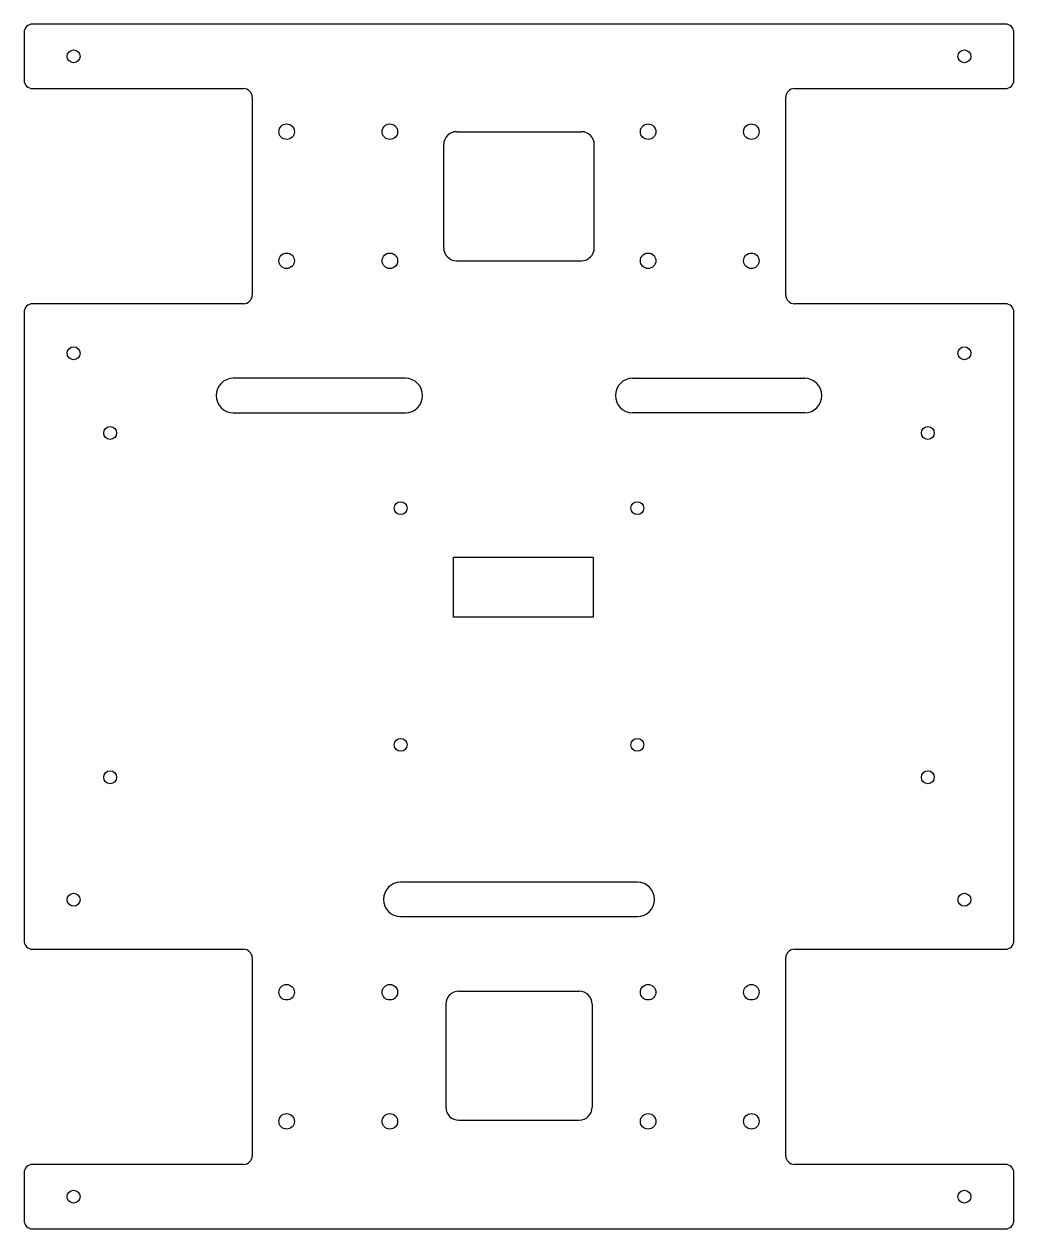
# Model space of a CAD drawing. Header units: millimetres. Extents: x 53 to 283, y -113 to 167.
import ezdxf

# ---------------------------------------------------------------- set-up
doc = ezdxf.new("R2010")
doc.units = ezdxf.units.MM

msp = doc.modelspace()

# ---------------------------------------------------------------- linework, layer by layer
at = {"color": 7, "linetype": 'Continuous', "lineweight": 25}
for p, q in [((280.67, 167.03), (54.67, 167.03)), ((52.67, 165.03), (52.67, 154.03)), ((282.67, 154.03), (282.67, 165.03)), ((54.67, 152.03), (103.67, 152.03)), ((231.67, 152.03), (280.67, 152.03)), ((105.67, 150.03), (105.67, 104.03)), ((229.67, 104.03), (229.67, 150.03)), ((150.17, 115.03), (150.17, 139.03)), ((185.17, 115.03), (185.17, 139.03)), ((103.67, 102.03), (54.67, 102.03)), ((280.67, 102.03), (231.67, 102.03)), ((52.67, 100.03), (52.67, -45.97)), ((282.67, -45.97), (282.67, 100.03)), ((141.28, 84.71), (101.28, 84.71)), ((194.06, 84.71), (234.06, 84.71)), ((101.28, 76.71), (141.28, 76.71)), ((234.06, 76.71), (194.06, 76.71)), ((195.17, -32.4), (140.17, -32.4)), ((140.17, -40.4), (195.17, -40.4)), ((54.67, -47.97), (103.67, -47.97)), ((105.67, -49.97), (105.67, -95.97)), ((229.67, -95.97), (229.67, -49.97)), ((231.67, -47.97), (280.67, -47.97)), ((150.68, -60.71), (150.68, -84.71)), ((184.66, -60.71), (184.66, -84.71)), ((103.67, -97.97), (54.67, -97.97)), ((280.67, -97.97), (231.67, -97.97)), ((52.67, -99.97), (52.67, -110.97)), ((282.67, -110.97), (282.67, -99.97)), ((54.67, -112.97), (280.67, -112.97))]:
    msp.add_line(p, q, dxfattribs=at)
for p, q in [((153.17, 142.03), (182.17, 142.03)), ((153.17, 112.03), (182.17, 112.03)), ((52.67, 61.38), (52.67, 53.68)), ((153.68, -57.71), (181.66, -57.71)), ((153.68, -87.71), (181.66, -87.71))]:
    msp.add_line(p, q)
msp.add_lwpolyline([(152.47, 43.15), (184.9, 43.15), (184.9, 29.2), (152.47, 29.2)], close=True)
for centre, radius in [((64.17, 159.53), 1.5), ((271.17, 159.53), 1.5), ((113.67, 142.03), 1.8), ((137.67, 142.03), 1.8), ((197.67, 142.03), 1.8), ((221.67, 142.03), 1.8), ((113.67, 112.03), 1.8), ((137.67, 112.03), 1.8), ((197.67, 112.03), 1.8), ((221.67, 112.03), 1.8), ((64.17, 90.53), 1.5), ((271.17, 90.53), 1.5), ((64.17, -36.47), 1.5), ((271.17, -36.47), 1.5), ((113.67, -57.97), 1.8), ((137.67, -57.97), 1.8), ((197.67, -57.97), 1.8), ((221.67, -57.97), 1.8), ((113.67, -87.97), 1.8), ((137.67, -87.97), 1.8), ((197.67, -87.97), 1.8), ((221.67, -87.97), 1.8), ((64.17, -105.47), 1.5), ((271.17, -105.47), 1.5)]:
    msp.add_circle(centre, radius, dxfattribs=at)
for centre in [(72.67, 72), (262.67, 72), (140.17, 54.53), (195.17, 54.53), (140.17, -0.47), (195.17, -0.47), (72.67, -8), (262.67, -8)]:
    msp.add_circle(centre, 1.5)
for centre, radius, start, end in [((54.67, 165.03), 2, 90, 180), ((280.67, 165.03), 2, 0, 90), ((54.67, 154.03), 2, 180, 270), ((280.67, 154.03), 2, 270, 0), ((103.67, 150.03), 2, 0, 90), ((231.67, 150.03), 2, 90, 180), ((153.17, 139.03), 3, 90, 180), ((182.17, 139.03), 3, 0, 90), ((153.17, 115.03), 3, 180, 270), ((182.17, 115.03), 3, 270, 0), ((103.67, 104.03), 2, 270, 0), ((231.67, 104.03), 2, 180, 270), ((54.67, 100.03), 2, 90, 180), ((280.67, 100.03), 2, 0, 90), ((101.28, 80.71), 4, 90, 270), ((141.28, 80.71), 4, 270, 90), ((194.06, 80.71), 4, 90, 270), ((234.06, 80.71), 4, 270, 90), ((140.17, -36.4), 4, 90, 270), ((195.17, -36.4), 4, 270, 90), ((54.67, -45.97), 2, 180, 270), ((280.67, -45.97), 2, 270, 0), ((103.67, -49.97), 2, 0, 90), ((231.67, -49.97), 2, 90, 180), ((153.68, -60.71), 3, 90, 180), ((181.66, -60.71), 3, 0, 90), ((153.68, -84.71), 3, 180, 270), ((181.66, -84.71), 3, 270, 0), ((54.67, -99.97), 2, 90, 180), ((103.67, -95.97), 2, 270, 0), ((231.67, -95.97), 2, 180, 270), ((280.67, -99.97), 2, 0, 90), ((54.67, -110.97), 2, 180, 270), ((280.67, -110.97), 2, 270, 0)]:
    msp.add_arc(centre, radius, start, end, dxfattribs=at)

doc.saveas('drawing.dxf')
